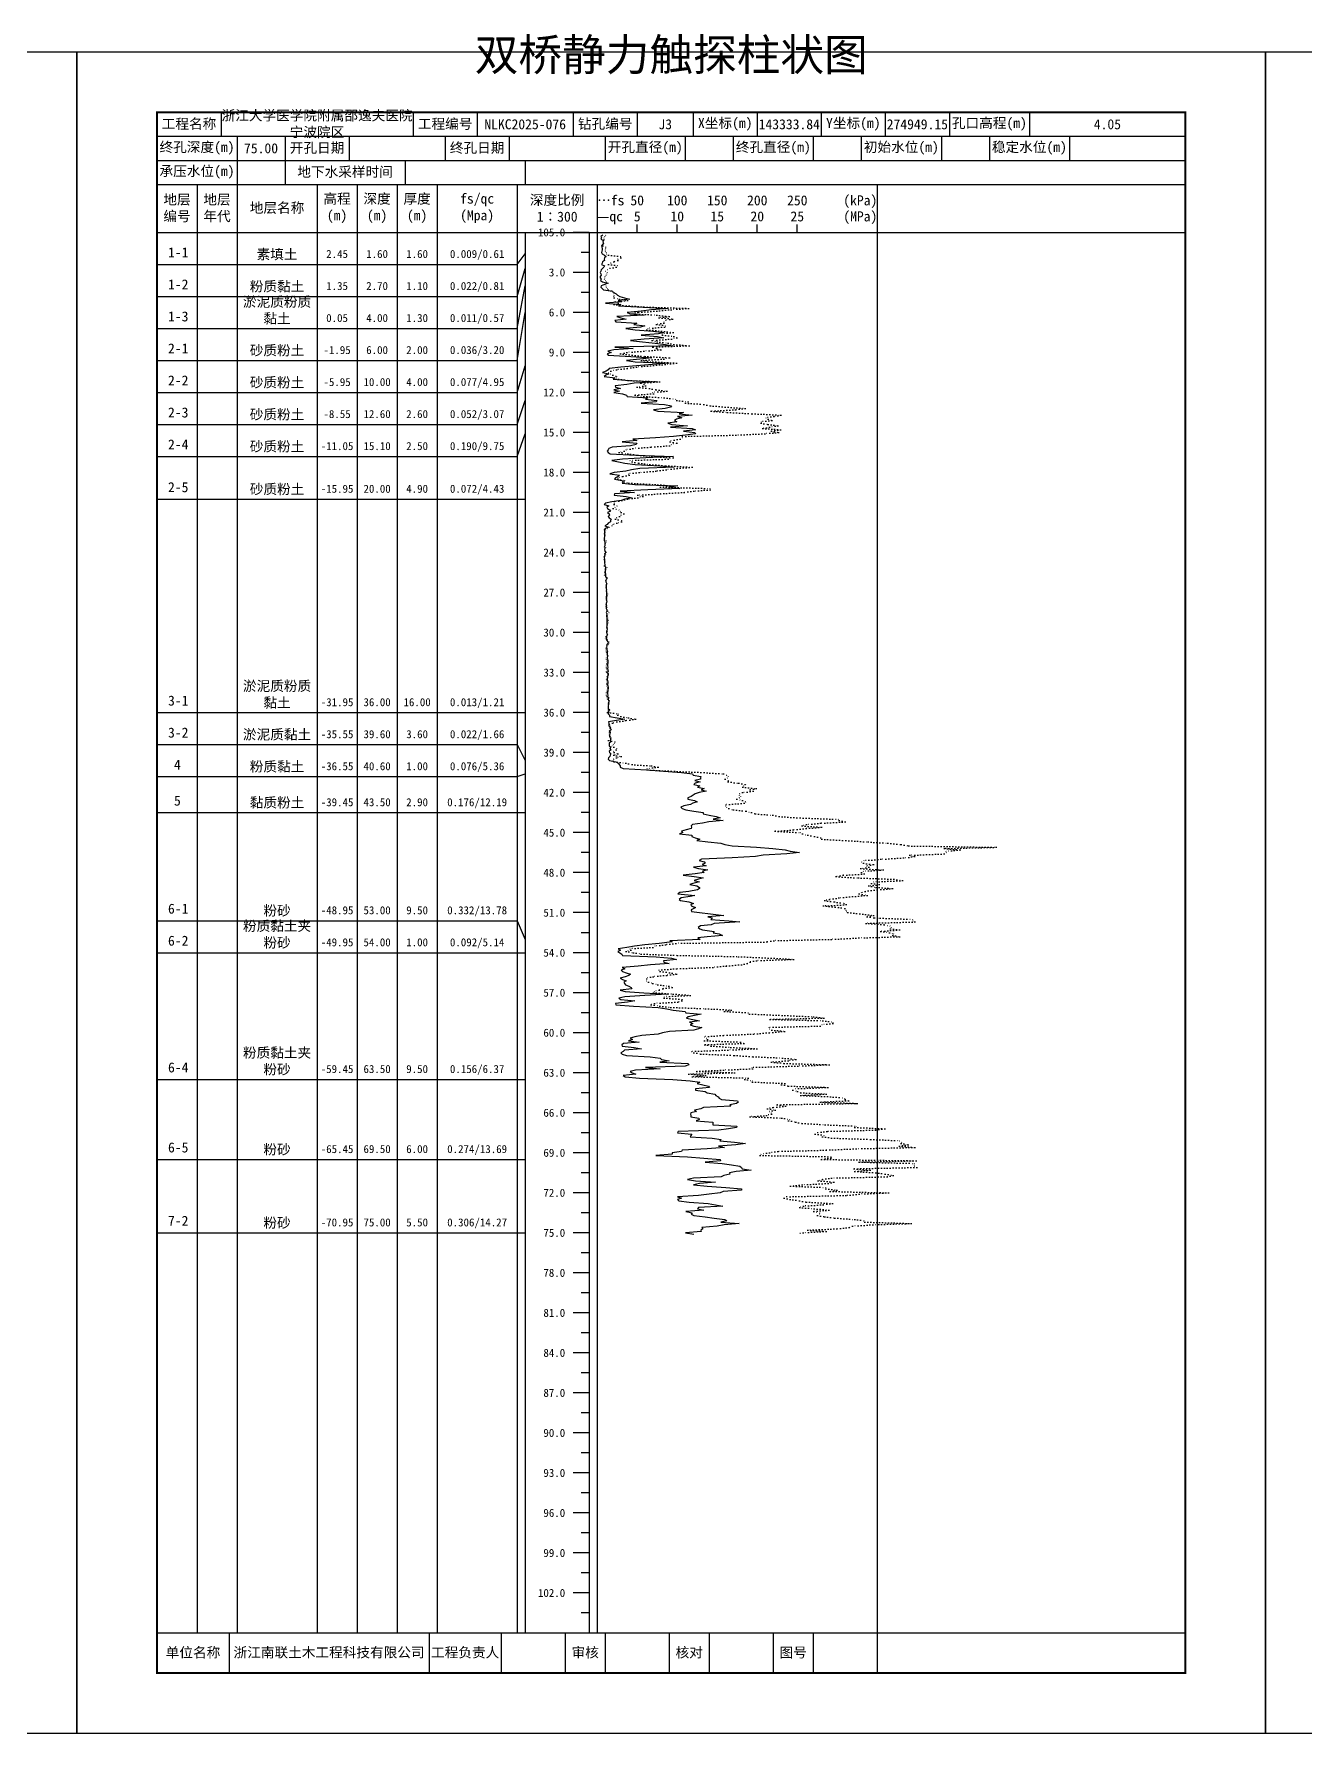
# Model space of a CAD drawing. Extents: x 297 to 65340, y 0 to 425.
# Drawn here: x 880.3 to 1197.9, y 0 to 424.6 of the extents above; entities that cross this region are included whole.
import ezdxf
from ezdxf.enums import TextEntityAlignment as Align

# ---------------------------------------------------------------- set-up
doc = ezdxf.new("R2010")
doc.units = 0
doc.linetypes.add('DOT', pattern=[6.35, 0, -6.35])
doc.layers.add('FRAME', color=7, linetype='CONTINUOUS')
doc.layers.add('STRATUM', color=7, linetype='CONTINUOUS')
doc.styles.add('ST', font='')
doc.styles.get('ST').set_extended_font_data('SimSun')

msp = doc.modelspace()

# ---------------------------------------------------------------- linework, layer by layer
at = {"layer": 'FRAME', "color": 245, "linetype": 'Continuous'}
for points in [[(594, 0), (891, 0), (891, 420), (594, 420)], [(891, 0), (1188, 0), (1188, 420), (891, 420)], [(1188, 0), (1485, 0), (1485, 420), (1188, 420)]]:
    msp.add_lwpolyline(points, close=True, dxfattribs=at)
at = {"layer": 'FRAME', "linetype": 'Continuous', "const_width": 0.5}
msp.add_lwpolyline([(911, 15), (1168, 15), (1168, 405), (911, 405)], close=True, dxfattribs=at)
at = {"layer": 'FRAME', "color": 0, "linetype": 'Continuous'}
for points in [[(927, 405), (927, 399)], [(975, 405), (975, 399)], [(991, 405), (991, 399)], [(1015, 405), (1015, 399)], [(1031, 405), (1031, 399)], [(1045, 405), (1045, 399)], [(1061, 405), (1061, 399)], [(1077, 405), (1077, 399)], [(1093, 405), (1093, 399)], [(1109, 405), (1109, 399)], [(1129, 405), (1129, 399)], [(1168, 405), (1168, 399)], [(911, 399), (1168, 399)], [(931, 399), (931, 393)], [(943, 399), (943, 393)], [(959, 399), (959, 393)], [(983, 399), (983, 393)], [(999, 399), (999, 393)], [(1023, 399), (1023, 393)], [(1043, 399), (1043, 393)], [(1055, 399), (1055, 393)], [(1075, 399), (1075, 393)], [(1087, 399), (1087, 393)], [(1107, 399), (1107, 393)], [(1119, 399), (1119, 393)], [(1139, 399), (1139, 393)], [(1168, 399), (1168, 393)], [(911, 393), (1168, 393)], [(931, 393), (931, 387)], [(943, 393), (943, 387)], [(973, 393), (973, 387)], [(1003, 393), (1003, 387)], [(911, 387), (1168, 387)], [(921, 387), (921, 25)], [(931, 387), (931, 25)], [(951, 387), (951, 25)], [(961, 387), (961, 25)], [(971, 387), (971, 25)], [(981, 387), (981, 25)], [(1001, 387), (1001, 25)], [(1021, 387), (1021, 25)], [(1091, 387), (1091, 25)], [(911, 375), (1168, 375)], [(1003, 375), (1003, 25)], [(1019, 375), (1019, 25)], [(1031, 375), (1031, 377)], [(1041, 375), (1041, 377)], [(1051, 375), (1051, 377)], [(1061, 375), (1061, 377)], [(1071, 375), (1071, 377)], [(911, 25), (1168, 25)], [(929, 25), (929, 15)], [(979, 25), (979, 15)], [(997, 25), (997, 15)], [(1013, 25), (1013, 15)], [(1023, 25), (1023, 15)], [(1039, 25), (1039, 15)], [(1049, 25), (1049, 15)], [(1065, 25), (1065, 15)], [(1075, 25), (1075, 15)], [(1091, 25), (1091, 15)]]:
    msp.add_lwpolyline(points, dxfattribs=at)
at = {"layer": 'STRATUM', "linetype": 'Continuous'}
for points in [[(1019, 375), (1015, 375)], [(1022.42, 374.33), (1021.9, 374), (1022.1, 373.67), (1021.94, 373.33), (1022.56, 373), (1022.44, 372.67), (1022.58, 372.33), (1022.32, 372), (1022.08, 371.67), (1022.12, 371.33), (1022.22, 371), (1022.2, 370.67), (1022.12, 370.33), (1022.1, 370), (1022.2, 369.67), (1022.82, 369.33), (1023.22, 369), (1022.8, 368.67), (1022.74, 368.33), (1022.84, 368), (1022.32, 367.67), (1022.26, 367.33), (1022.04, 367), (1022.8, 366.67), (1022.66, 366.33), (1022.3, 366), (1021.98, 365.67), (1021.88, 365.33), (1021.76, 365), (1021.92, 364.67), (1021.98, 364.33), (1021.78, 364), (1021.78, 363.67), (1022.02, 363.33), (1021.86, 363), (1022.36, 362.67), (1023.74, 362.33), (1022.8, 362), (1021.96, 361.67), (1021.88, 361.33), (1022.28, 361), (1022.56, 360.67), (1024.84, 360.33), (1025.02, 360), (1025.72, 359.67), (1026.1, 359.33), (1026.64, 359), (1027.86, 358.67), (1029.18, 358.33), (1026.28, 358), (1027.04, 357.67), (1023.08, 357.33), (1026.94, 357), (1026.32, 356.67), (1032.5, 356.33), (1038.78, 356), (1034.6, 355.67), (1032, 355.33), (1028.52, 355), (1029.2, 354.67), (1032.76, 354.33), (1025.88, 354), (1026.88, 353.67), (1028.26, 353.33), (1025.42, 353), (1025.66, 352.67), (1030.9, 352.33), (1030.16, 352), (1032.9, 351.67), (1031.86, 351.33), (1028.14, 351), (1030.46, 350.67), (1034.9, 350.33), (1037.64, 350), (1036.32, 349.67), (1032, 349.33), (1036.04, 349), (1037.68, 348.67), (1032.7, 348.33), (1029.3, 348), (1032.36, 347.67), (1035.5, 347.33), (1038.1, 347), (1039.88, 346.67), (1025.38, 346.33), (1030.02, 346), (1025.14, 345.67), (1023.68, 345.33), (1024.52, 345), (1023.48, 344.67), (1023.72, 344.33), (1029.38, 344), (1034.64, 343.67), (1031.64, 343.33), (1028.36, 343), (1030.5, 342.67), (1038.9, 342.33), (1034.78, 342), (1030.82, 341.67), (1026.9, 341.33), (1023.98, 341), (1023.76, 340.67), (1023.22, 340.33), (1022.36, 340), (1023.94, 339.67), (1023.18, 339.33), (1022.74, 339), (1025.48, 338.67), (1025, 338.33), (1029.1, 338), (1035.8, 337.67), (1030.22, 337.33), (1028.4, 337), (1025.46, 336.67), (1025.54, 336.33), (1026.86, 336), (1025.16, 335.67), (1026.58, 335.33), (1025.16, 335), (1027.36, 334.67), (1028.32, 334.33), (1028.5, 334), (1033.66, 333.67), (1033.04, 333.33), (1035.92, 333), (1035.7, 332.67), (1032, 332.33), (1037.8, 332), (1039.58, 331.67), (1039.32, 331.33), (1037.98, 331), (1035.06, 330.67), (1036.12, 330.33), (1042.58, 330), (1041.46, 329.67), (1044.74, 329.33), (1041.1, 329), (1042.18, 328.67), (1040.8, 328.33), (1040.28, 328), (1040.92, 327.67), (1038.64, 327.33), (1039.62, 327), (1043.54, 326.67), (1039.28, 326.33), (1044.76, 326), (1045.58, 325.67), (1042.6, 325.33), (1045.36, 325), (1045.6, 324.67), (1043.1, 324.33), (1040.1, 324), (1035.56, 323.67), (1029.88, 323.33), (1030.92, 323), (1027.2, 322.67), (1030.94, 322.33), (1030.76, 322), (1029.36, 321.67), (1024.76, 321.33), (1023.88, 321), (1023.72, 320.67), (1023.5, 320.33), (1023.76, 320), (1024.28, 319.67), (1030.64, 319.33), (1040.06, 319), (1033.14, 318.67), (1027.36, 318.33), (1024.66, 318), (1026.36, 317.67), (1027.94, 317.33), (1030.46, 317), (1036.66, 316.67), (1040.2, 316.33), (1031.64, 316), (1029.6, 315.67), (1028.12, 315.33), (1025.28, 315), (1024.16, 314.67), (1026.56, 314.33), (1026.2, 314), (1025.56, 313.67), (1025.34, 313.33), (1027.14, 313), (1027.52, 312.67), (1027.24, 312.33), (1030.44, 312), (1041.12, 311.67), (1039.28, 311.33), (1041.68, 311), (1033.64, 310.67), (1026.78, 310.33), (1030.32, 310), (1025.3, 309.67), (1025.26, 309.33), (1028.28, 309), (1029.7, 308.67), (1027.88, 308.33), (1026.98, 308), (1024.64, 307.67), (1023.04, 307.33), (1022.76, 307), (1023.9, 306.67), (1023.44, 306.33), (1023.58, 306), (1024.1, 305.67), (1024.36, 305.33), (1023.56, 305), (1024.02, 304.67), (1024.08, 304.33), (1023.72, 304), (1024.02, 303.67), (1024.46, 303.33), (1024.36, 303), (1024.34, 302.67), (1023.76, 302.33), (1023.48, 302), (1022.9, 301.67), (1023.84, 301.33), (1022.96, 301), (1022.74, 300.67), (1022.8, 300.33), (1022.84, 300), (1022.76, 299.67), (1022.8, 299.33), (1022.82, 299), (1022.7, 298.67), (1022.72, 298.33), (1022.76, 298), (1022.9, 297.67), (1022.92, 297.33), (1022.9, 297), (1022.88, 296.67), (1022.78, 296.33), (1022.88, 296), (1022.82, 295.67), (1022.92, 295.33), (1023.18, 295), (1022.86, 294.67), (1022.9, 294.33), (1022.84, 294), (1022.78, 293.67), (1022.86, 293.33), (1022.86, 293), (1022.82, 292.67), (1022.86, 292.33), (1022.94, 292), (1022.94, 291.67), (1023.1, 291.33), (1023.08, 291), (1023.06, 290.67), (1023.02, 290.33), (1023, 290), (1023.04, 289.67), (1023.04, 289.33), (1023.04, 289), (1023.52, 288.67), (1023.24, 288.33), (1023.16, 288), (1023.18, 287.67), (1023.36, 287.33), (1023.24, 287), (1023.22, 286.67), (1023.26, 286.33), (1023.28, 286), (1023.3, 285.67), (1023.28, 285.33), (1023.34, 285), (1023.3, 284.67), (1023.3, 284.33), (1023.24, 284), (1023.22, 283.67), (1023.26, 283.33), (1023.32, 283), (1023.4, 282.67), (1023.28, 282.33), (1023.22, 282), (1023.34, 281.67), (1023.24, 281.33), (1023.26, 281), (1023.38, 280.67), (1023.42, 280.33), (1023.28, 280), (1023.4, 279.67), (1023.34, 279.33), (1023.36, 279), (1023.4, 278.67), (1023.44, 278.33), (1023.42, 278), (1023.42, 277.67), (1023.38, 277.33), (1023.38, 277), (1023.42, 276.67), (1023.34, 276.33), (1023.4, 276), (1023.48, 275.67), (1023.34, 275.33), (1023.36, 275), (1023.44, 274.67), (1023.5, 274.33), (1023.36, 274), (1023.32, 273.67), (1023.26, 273.33), (1023.44, 273), (1023.66, 272.67), (1023.76, 272.33), (1023.4, 272), (1023.38, 271.67), (1023.3, 271.33), (1023.38, 271), (1023.44, 270.67), (1023.54, 270.33), (1023.48, 270), (1023.52, 269.67), (1023.48, 269.33), (1023.54, 269), (1023.52, 268.67), (1023.58, 268.33), (1023.62, 268), (1023.64, 267.67), (1023.62, 267.33), (1023.58, 267), (1023.58, 266.67), (1023.66, 266.33), (1023.6, 266), (1023.64, 265.67), (1023.7, 265.33), (1023.52, 265), (1023.74, 264.67), (1023.72, 264.33), (1023.58, 264), (1023.56, 263.67), (1023.48, 263.33), (1023.58, 263), (1023.66, 262.67), (1023.66, 262.33), (1023.6, 262), (1023.64, 261.67), (1023.7, 261.33), (1023.72, 261), (1023.68, 260.67), (1023.62, 260.33), (1023.58, 260), (1023.58, 259.67), (1023.64, 259.33), (1023.58, 259), (1023.92, 258.67), (1023.72, 258.33), (1023.84, 258), (1023.88, 257.67), (1023.76, 257.33), (1023.84, 257), (1023.78, 256.67), (1023.76, 256.33), (1023.76, 256), (1024.12, 255.67), (1023.84, 255.33), (1023.8, 255), (1023.76, 254.67), (1024.1, 254.33), (1024.04, 254), (1025.96, 253.67), (1027.92, 253.33), (1025.86, 253), (1023.8, 252.67), (1023.88, 252.33), (1023.88, 252), (1023.88, 251.67), (1024.14, 251.33), (1024.32, 251), (1024.5, 250.67), (1024, 250.33), (1024.26, 250), (1024.18, 249.67), (1024.1, 249.33), (1024.1, 249), (1024.28, 248.67), (1024.36, 248.33), (1024.28, 248), (1024.42, 247.67), (1023.98, 247.33), (1023.96, 247), (1023.96, 246.67), (1024.42, 246.33), (1024.18, 246), (1024.48, 245.67), (1023.98, 245.33), (1024.06, 245), (1024.4, 244.67), (1024.22, 244.33), (1024.18, 244), (1023.82, 243.67), (1023.7, 243.33), (1024.08, 243), (1025.66, 242.67), (1026.26, 242.33), (1026.46, 242), (1026.7, 241.67), (1026.78, 241.33), (1027.48, 241), (1033.32, 240.67), (1037.6, 240.33), (1042.04, 240), (1044.82, 239.67), (1044.96, 239.33), (1046.92, 239), (1046.82, 238.67), (1046.78, 238.33), (1045.36, 238), (1046.72, 237.67), (1045.52, 237.33), (1045.16, 237), (1046.64, 236.67), (1046.06, 236.33), (1047.72, 236), (1047.02, 235.67), (1048.26, 235.33), (1046.5, 235), (1045.48, 234.67), (1044.98, 234.33), (1044.52, 234), (1043.62, 233.67), (1043.66, 233.33), (1045.3, 233), (1046.02, 232.67), (1044.9, 232.33), (1044.3, 232), (1042.68, 231.67), (1041.88, 231.33), (1042.26, 231), (1043.16, 230.67), (1045.14, 230.33), (1047.52, 230), (1047.44, 229.67), (1049, 229.33), (1050.76, 229), (1051.7, 228.67), (1050, 228.33), (1052.5, 228), (1048.88, 227.67), (1047.3, 227.33), (1044.82, 227), (1044.52, 226.67), (1044.56, 226.33), (1044.48, 226), (1043.26, 225.67), (1042.1, 225.33), (1042.44, 225), (1041.6, 224.67), (1044.62, 224.33), (1044.68, 224), (1045.44, 223.67), (1046.62, 223.33), (1045.86, 223), (1048.62, 222.67), (1051.9, 222.33), (1052.9, 222), (1054.74, 221.67), (1060.78, 221.33), (1064.9, 221), (1067.98, 220.67), (1069.24, 220.33), (1071.54, 220), (1068.38, 219.67), (1062.5, 219.33), (1060.54, 219), (1054.72, 218.67), (1047.1, 218.33), (1046.44, 218), (1047.74, 217.67), (1047.96, 217.33), (1047.22, 217), (1048.22, 216.67), (1045.1, 216.33), (1046.34, 216), (1048.68, 215.67), (1047.34, 215.33), (1047.7, 215), (1045.5, 214.67), (1042.5, 214.33), (1045.2, 214), (1047.52, 213.67), (1046.3, 213.33), (1045.26, 213), (1046.56, 212.67), (1044.92, 212.33), (1044.18, 212), (1045.88, 211.67), (1046.56, 211.33), (1046.58, 211), (1046.1, 210.67), (1043.86, 210.33), (1041.68, 210), (1041.18, 209.67), (1045.42, 209.33), (1044.22, 209), (1042.02, 208.67), (1041.52, 208.33), (1041.82, 208), (1043.9, 207.67), (1045.06, 207.33), (1044.38, 207), (1044.48, 206.67), (1045.56, 206.33), (1045.14, 206), (1044.48, 205.67), (1044.54, 205.33), (1046.58, 205), (1049.32, 204.67), (1052.62, 204.33), (1048.66, 204), (1049.84, 203.67), (1049.4, 203.33), (1053.88, 203), (1056.68, 202.67), (1050.22, 202.33), (1049.52, 202), (1046.78, 201.67), (1046.24, 201.33), (1046.64, 201), (1047.34, 200.67), (1050.2, 200.33), (1049.98, 200), (1051.46, 199.67), (1052.3, 199.33), (1048.44, 199), (1046.18, 198.67), (1046.74, 198.33), (1039.16, 198), (1039.76, 197.67), (1036.48, 197.33), (1032.9, 197), (1030.3, 196.67), (1028.4, 196.33), (1026.26, 196), (1026.8, 195.67), (1026.18, 195.33), (1026.62, 195), (1027.12, 194.67), (1027.36, 194.33), (1035.74, 194), (1039.58, 193.67), (1040.8, 193.33), (1037.54, 193), (1037.66, 192.67), (1039, 192.33), (1034.3, 192), (1031.22, 191.67), (1027.28, 191.33), (1027.88, 191), (1026.96, 190.67), (1027.36, 190.33), (1028.22, 190), (1029.32, 189.67), (1028.88, 189.33), (1027.96, 189), (1026.7, 188.67), (1027.34, 188.33), (1028.26, 188), (1027.68, 187.67), (1027.86, 187.33), (1028.06, 187), (1028.9, 186.67), (1029.52, 186.33), (1029.68, 186), (1026.7, 185.67), (1028.02, 185.33), (1032.68, 185), (1038.52, 184.67), (1032.9, 184.33), (1027.92, 184), (1026.4, 183.67), (1026.88, 183.33), (1030.4, 183), (1028.6, 182.67), (1025.56, 182.33), (1025.62, 182), (1030.1, 181.67), (1036.26, 181.33), (1038.36, 181), (1039.98, 180.67), (1043, 180.33), (1043.16, 180), (1046.96, 179.67), (1045.32, 179.33), (1043.74, 179), (1043.32, 178.67), (1044.9, 178.33), (1046.56, 178), (1044.1, 177.67), (1044.92, 177.33), (1044.26, 177), (1045.16, 176.67), (1047.16, 176.33), (1046.32, 176), (1045.16, 175.67), (1039.1, 175.33), (1037.28, 175), (1036.22, 174.67), (1032.14, 174.33), (1030.38, 174), (1029.24, 173.67), (1029.84, 173.33), (1028.82, 173), (1031.46, 172.67), (1027.6, 172.33), (1027.12, 172), (1027.24, 171.67), (1030.26, 171.33), (1032.08, 171), (1027.8, 170.67), (1027.52, 170.33), (1026.9, 170), (1027.24, 169.67), (1028.32, 169.33), (1034.22, 169), (1036.72, 168.67), (1037.08, 168.33), (1039.02, 168), (1036.68, 167.67), (1043.7, 167.33), (1043.88, 167), (1042.96, 166.67), (1033.08, 166.33), (1036.76, 166), (1030.54, 165.67), (1029.24, 165.33), (1029.72, 165), (1030.66, 164.67), (1027.46, 164.33), (1027.96, 164), (1031.56, 163.67), (1039.92, 163.33), (1044.26, 163), (1046.68, 162.67), (1045.94, 162.33), (1047.42, 162), (1048.8, 161.67), (1049.1, 161.33), (1045.58, 161), (1045.6, 160.67), (1047.96, 160.33), (1048.48, 160), (1050.36, 159.67), (1050.66, 159.33), (1051.2, 159), (1051.44, 158.67), (1052.08, 158.33), (1056.06, 158), (1056.24, 157.67), (1055.8, 157.33), (1054.16, 157), (1054.38, 156.67), (1047.56, 156.33), (1046.9, 156), (1045.34, 155.67), (1045.8, 155.33), (1044.4, 155), (1044.32, 154.67), (1044.42, 154.33), (1044.38, 154), (1046.38, 153.67), (1046.46, 153.33), (1045.76, 153), (1049.88, 152.67), (1049.88, 152.33), (1049.92, 152), (1055.88, 151.67), (1055.84, 151.33), (1053.82, 151), (1051.42, 150.67), (1041.2, 150.33), (1041.06, 150), (1044.66, 149.67), (1044.36, 149.33), (1044.2, 149), (1049.7, 148.67), (1051.98, 148.33), (1051.62, 148), (1055.32, 147.67), (1058.08, 147.33), (1055.68, 147), (1051.28, 146.67), (1052.82, 146.33), (1048.46, 146), (1042.26, 145.67), (1042.06, 145.33), (1039.74, 145), (1039.7, 144.67), (1035.62, 144.33), (1043.6, 144), (1047.62, 143.67), (1051.7, 143.33), (1051.84, 143), (1048.02, 142.67), (1052.22, 142.33), (1054.52, 142), (1056.66, 141.67), (1057.1, 141.33), (1057.26, 141), (1059.48, 140.67), (1055.7, 140.33), (1054.02, 140), (1054.18, 139.67), (1052.64, 139.33), (1052, 139), (1045.06, 138.67), (1043.56, 138.33), (1045.6, 138), (1050.6, 137.67), (1046.6, 137.33), (1045.1, 137), (1048.46, 136.67), (1053.12, 136.33), (1057.06, 136), (1057.08, 135.67), (1052.5, 135.33), (1051.72, 135), (1049.02, 134.67), (1046.34, 134.33), (1041.08, 134), (1042.1, 133.67), (1041.04, 133.33), (1041.42, 133), (1044.02, 132.67), (1048.7, 132.33), (1050.6, 132), (1052.36, 131.67), (1046.28, 131.33), (1046.04, 131), (1047.68, 130.67), (1043.16, 130.33), (1044.76, 130), (1044.52, 129.67), (1045.18, 129.33), (1048.02, 129), (1050.2, 128.67), (1052.86, 128.33), (1053.42, 128), (1051.88, 127.67), (1056.46, 127.33), (1052.7, 127), (1050.96, 126.67), (1047.16, 126.33), (1047.4, 126), (1046.9, 125.67), (1046.96, 125.33), (1043.08, 125), (1045.16, 124.67)], [(1001, 367), (1003, 369.67)], [(1019, 370), (1017, 370)], [(911, 367), (921, 367)], [(921, 367), (931, 367)], [(931, 367), (951, 367)], [(951, 367), (961, 367)], [(961, 367), (971, 367)], [(971, 367), (981, 367)], [(981, 367), (1001, 367)], [(1001, 359), (1003, 366)], [(1001, 351), (1003, 361.67)], [(1019, 365), (1015, 365)], [(911, 359), (921, 359)], [(921, 359), (931, 359)], [(931, 359), (951, 359)], [(951, 359), (961, 359)], [(961, 359), (971, 359)], [(971, 359), (981, 359)], [(981, 359), (1001, 359)], [(1019, 360), (1017, 360)], [(1001, 343), (1003, 355)], [(1019, 355), (1015, 355)], [(911, 351), (921, 351)], [(921, 351), (931, 351)], [(931, 351), (951, 351)], [(951, 351), (961, 351)], [(961, 351), (971, 351)], [(971, 351), (981, 351)], [(981, 351), (1001, 351)], [(1019, 350), (1017, 350)], [(1019, 345), (1015, 345)], [(911, 343), (921, 343)], [(921, 343), (931, 343)], [(931, 343), (951, 343)], [(951, 343), (961, 343)], [(961, 343), (971, 343)], [(971, 343), (981, 343)], [(981, 343), (1001, 343)], [(1001, 335), (1003, 341.67)], [(1019, 340), (1017, 340)], [(911, 335), (921, 335)], [(921, 335), (931, 335)], [(931, 335), (951, 335)], [(951, 335), (961, 335)], [(961, 335), (971, 335)], [(971, 335), (981, 335)], [(981, 335), (1001, 335)], [(1001, 327), (1003, 333)], [(1019, 335), (1015, 335)], [(911, 327), (921, 327)], [(921, 327), (931, 327)], [(931, 327), (951, 327)], [(951, 327), (961, 327)], [(961, 327), (971, 327)], [(971, 327), (981, 327)], [(981, 327), (1001, 327)], [(1019, 330), (1017, 330)], [(1001, 319), (1003, 324.67)], [(1019, 325), (1015, 325)], [(911, 319), (921, 319)], [(921, 319), (931, 319)], [(931, 319), (951, 319)], [(951, 319), (961, 319)], [(961, 319), (971, 319)], [(971, 319), (981, 319)], [(981, 319), (1001, 319)], [(1019, 320), (1017, 320)], [(1019, 315), (1015, 315)], [(1019, 310), (1017, 310)], [(911, 308.33), (921, 308.33)], [(921, 308.33), (931, 308.33)], [(931, 308.33), (951, 308.33)], [(951, 308.33), (961, 308.33)], [(961, 308.33), (971, 308.33)], [(971, 308.33), (981, 308.33)], [(981, 308.33), (1001, 308.33)], [(1001, 308.33), (1003, 308.33)], [(1019, 305), (1015, 305)], [(1019, 300), (1017, 300)], [(1019, 295), (1015, 295)], [(1019, 290), (1017, 290)], [(1019, 285), (1015, 285)], [(1019, 280), (1017, 280)], [(1019, 275), (1015, 275)], [(1019, 270), (1017, 270)], [(1019, 265), (1015, 265)], [(1019, 260), (1017, 260)], [(911, 255), (921, 255)], [(921, 255), (931, 255)], [(931, 255), (951, 255)], [(951, 255), (961, 255)], [(961, 255), (971, 255)], [(971, 255), (981, 255)], [(981, 255), (1001, 255)], [(1001, 255), (1003, 255)], [(1019, 255), (1015, 255)], [(911, 247), (921, 247)], [(921, 247), (931, 247)], [(931, 247), (951, 247)], [(951, 247), (961, 247)], [(961, 247), (971, 247)], [(971, 247), (981, 247)], [(981, 247), (1001, 247)], [(1001, 247), (1003, 243)], [(1019, 250), (1017, 250)], [(1019, 245), (1015, 245)], [(911, 239), (921, 239)], [(921, 239), (931, 239)], [(931, 239), (951, 239)], [(951, 239), (961, 239)], [(961, 239), (971, 239)], [(971, 239), (981, 239)], [(981, 239), (1001, 239)], [(1001, 239), (1003, 239.67)], [(1019, 240), (1017, 240)], [(1019, 235), (1015, 235)], [(911, 230), (921, 230)], [(921, 230), (931, 230)], [(931, 230), (951, 230)], [(951, 230), (961, 230)], [(961, 230), (971, 230)], [(971, 230), (981, 230)], [(981, 230), (1001, 230)], [(1001, 230), (1003, 230)], [(1019, 230), (1017, 230)], [(1019, 225), (1015, 225)], [(1019, 220), (1017, 220)], [(1019, 215), (1015, 215)], [(1019, 210), (1017, 210)], [(1019, 205), (1015, 205)], [(911, 203), (921, 203)], [(921, 203), (931, 203)], [(931, 203), (951, 203)], [(951, 203), (961, 203)], [(961, 203), (971, 203)], [(971, 203), (981, 203)], [(981, 203), (1001, 203)], [(1001, 203), (1003, 198.33)], [(1019, 200), (1017, 200)], [(911, 195), (921, 195)], [(921, 195), (931, 195)], [(931, 195), (951, 195)], [(951, 195), (961, 195)], [(961, 195), (971, 195)], [(971, 195), (981, 195)], [(981, 195), (1001, 195)], [(1001, 195), (1003, 195)], [(1019, 195), (1015, 195)], [(1019, 190), (1017, 190)], [(1019, 185), (1015, 185)], [(1019, 180), (1017, 180)], [(1019, 175), (1015, 175)], [(1019, 170), (1017, 170)], [(911, 163.33), (921, 163.33)], [(921, 163.33), (931, 163.33)], [(931, 163.33), (951, 163.33)], [(951, 163.33), (961, 163.33)], [(961, 163.33), (971, 163.33)], [(971, 163.33), (981, 163.33)], [(981, 163.33), (1001, 163.33)], [(1001, 163.33), (1003, 163.33)], [(1019, 165), (1015, 165)], [(1019, 160), (1017, 160)], [(1019, 155), (1015, 155)], [(1019, 150), (1017, 150)], [(1019, 145), (1015, 145)], [(911, 143.33), (921, 143.33)], [(921, 143.33), (931, 143.33)], [(931, 143.33), (951, 143.33)], [(951, 143.33), (961, 143.33)], [(961, 143.33), (971, 143.33)], [(971, 143.33), (981, 143.33)], [(981, 143.33), (1001, 143.33)], [(1001, 143.33), (1003, 143.33)], [(1019, 140), (1017, 140)], [(1019, 135), (1015, 135)], [(1019, 130), (1017, 130)], [(911, 125), (921, 125)], [(921, 125), (931, 125)], [(931, 125), (951, 125)], [(951, 125), (961, 125)], [(961, 125), (971, 125)], [(971, 125), (981, 125)], [(981, 125), (1001, 125)], [(1001, 125), (1003, 125)], [(1019, 125), (1015, 125)], [(1019, 120), (1017, 120)], [(1019, 115), (1015, 115)], [(1019, 110), (1017, 110)], [(1019, 105), (1015, 105)], [(1019, 100), (1017, 100)], [(1019, 95), (1015, 95)], [(1019, 90), (1017, 90)], [(1019, 85), (1015, 85)], [(1019, 80), (1017, 80)], [(1019, 75), (1015, 75)], [(1019, 70), (1017, 70)], [(1019, 65), (1015, 65)], [(1019, 60), (1017, 60)], [(1019, 55), (1015, 55)], [(1019, 50), (1017, 50)], [(1019, 45), (1015, 45)], [(1019, 40), (1017, 40)], [(1019, 35), (1015, 35)], [(1019, 30), (1017, 30)]]:
    msp.add_lwpolyline(points, dxfattribs=at)
at = {"layer": 'STRATUM', "linetype": 'DOT', "ltscale": 0.1}
msp.add_lwpolyline([(1023.18, 374.33), (1022.84, 374), (1022.68, 373.67), (1022.64, 373.33), (1022.7, 373), (1022.38, 372.67), (1022.66, 372.33), (1022.42, 372), (1022.38, 371.67), (1023.08, 371.33), (1023.14, 371), (1023, 370.67), (1023.02, 370.33), (1023.28, 370), (1023.2, 369.67), (1023.84, 369.33), (1026.84, 369), (1026.94, 368.67), (1026.16, 368.33), (1026.14, 368), (1025.14, 367.67), (1024.38, 367.33), (1023.84, 367), (1026.1, 366.67), (1025.74, 366.33), (1024.18, 366), (1023.58, 365.67), (1023.1, 365.33), (1023.52, 365), (1023.32, 364.67), (1023.24, 364.33), (1022.9, 364), (1022.86, 363.67), (1022.74, 363.33), (1023.06, 363), (1023.42, 362.67), (1023.18, 362.33), (1022.94, 362), (1023.16, 361.67), (1023.24, 361.33), (1023.48, 361), (1023.72, 360.67), (1024.82, 360.33), (1025.36, 360), (1025.62, 359.67), (1025.2, 359.33), (1025.04, 359), (1025.26, 358.67), (1026.6, 358.33), (1028.56, 358), (1025.46, 357.67), (1026.22, 357.33), (1025.2, 357), (1028.28, 356.67), (1033.5, 356.33), (1043.84, 356), (1039.52, 355.67), (1035.86, 355.33), (1031.18, 355), (1029.36, 354.67), (1035.86, 354.33), (1039.02, 354), (1036.52, 353.67), (1039.84, 353.33), (1038.18, 353), (1037.68, 352.67), (1037.62, 352.33), (1035.84, 352), (1038.08, 351.67), (1037.8, 351.33), (1033.7, 351), (1033.42, 350.67), (1037.06, 350.33), (1039.98, 350), (1037.22, 349.67), (1037.32, 349.33), (1040.18, 349), (1040.92, 348.67), (1039.58, 348.33), (1034.72, 348), (1035.96, 347.67), (1038.72, 347.33), (1040.16, 347), (1043.94, 346.67), (1034.94, 346.33), (1035.92, 346), (1036.9, 345.67), (1032.64, 345.33), (1028.42, 345), (1026.8, 344.67), (1029.74, 344.33), (1032.96, 344), (1039.04, 343.67), (1037.68, 343.33), (1032.1, 343), (1034.92, 342.67), (1040.8, 342.33), (1038, 342), (1034.32, 341.67), (1030.84, 341.33), (1028.48, 341), (1025.82, 340.67), (1024.42, 340.33), (1023.76, 340), (1024.34, 339.67), (1024.92, 339.33), (1025.86, 339), (1025.8, 338.67), (1026.32, 338.33), (1028.72, 338), (1036.6, 337.67), (1031.88, 337.33), (1032.74, 337), (1033.1, 336.67), (1030.96, 336.33), (1034.04, 336), (1035.72, 335.67), (1038.36, 335.33), (1034.82, 335), (1035.06, 334.67), (1030.46, 334.33), (1032.64, 334), (1037.72, 333.67), (1040.56, 333.33), (1040.86, 333), (1043.72, 332.67), (1043.04, 332.33), (1047.66, 332), (1049.28, 331.67), (1053, 331.33), (1057.96, 331), (1055.6, 330.67), (1049.46, 330.33), (1053.6, 330), (1059.74, 329.67), (1066.9, 329.33), (1065.14, 329), (1063.12, 328.67), (1063.74, 328.33), (1064.62, 328), (1062.04, 327.67), (1061.94, 327.33), (1063.72, 327), (1066.16, 326.67), (1064.04, 326.33), (1062.4, 326), (1066.84, 325.67), (1064.54, 325.33), (1066.32, 325), (1062.88, 324.67), (1055.62, 324.33), (1042.16, 324), (1042.32, 323.67), (1041.7, 323.33), (1039.5, 323), (1039.24, 322.67), (1040.88, 322.33), (1039.54, 322), (1039.08, 321.67), (1034.32, 321.33), (1029.94, 321), (1028.22, 320.67), (1027.72, 320.33), (1026.52, 320), (1028.62, 319.67), (1031.16, 319.33), (1034.68, 319), (1039.96, 318.67), (1038.7, 318.33), (1029.16, 318), (1029.72, 317.67), (1031.4, 317.33), (1034.18, 317), (1038.16, 316.67), (1044.7, 316.33), (1040.96, 316), (1038.22, 315.67), (1035.68, 315.33), (1031.46, 315), (1028.82, 314.67), (1029, 314.33), (1027.32, 314), (1026.18, 313.67), (1026.12, 313.33), (1027.84, 313), (1027.7, 312.67), (1028.9, 312.33), (1035.46, 312), (1039.78, 311.67), (1036.8, 311.33), (1049.12, 311), (1049.22, 310.67), (1045.12, 310.33), (1042.76, 310), (1036.82, 309.67), (1031.16, 309.33), (1032.44, 309), (1031.16, 308.67), (1028.56, 308.33), (1027.12, 308), (1025.28, 307.67), (1025.26, 307.33), (1025.24, 307), (1025.98, 306.67), (1025.52, 306.33), (1024.98, 306), (1026.38, 305.67), (1026.78, 305.33), (1026.98, 305), (1027.68, 304.67), (1026.94, 304.33), (1026.56, 304), (1025.86, 303.67), (1025.54, 303.33), (1027.06, 303), (1027.06, 302.67), (1025.94, 302.33), (1024.94, 302), (1024.7, 301.67), (1024.1, 301.33), (1023.6, 301), (1023.14, 300.67), (1022.96, 300.33), (1022.9, 300), (1022.96, 299.67), (1022.94, 299.33), (1022.88, 299), (1022.82, 298.67), (1022.82, 298.33), (1023.14, 298), (1023.28, 297.67), (1023.02, 297.33), (1022.92, 297), (1022.92, 296.67), (1023.06, 296.33), (1023, 296), (1022.8, 295.67), (1023.1, 295.33), (1023.16, 295), (1023.16, 294.67), (1022.86, 294.33), (1022.68, 294), (1022.7, 293.67), (1022.68, 293.33), (1022.78, 293), (1022.92, 292.67), (1022.84, 292.33), (1022.98, 292), (1022.8, 291.67), (1023.48, 291.33), (1022.98, 291), (1022.96, 290.67), (1022.9, 290.33), (1022.82, 290), (1022.82, 289.67), (1022.78, 289.33), (1023.1, 289), (1023.42, 288.67), (1023.26, 288.33), (1023.08, 288), (1023.16, 287.67), (1023.44, 287.33), (1023.36, 287), (1023.18, 286.67), (1023.16, 286.33), (1023.2, 286), (1023.26, 285.67), (1023.32, 285.33), (1023.36, 285), (1023.58, 284.67), (1023.54, 284.33), (1023.44, 284), (1023.4, 283.67), (1023.32, 283.33), (1023.24, 283), (1023.42, 282.67), (1023.32, 282.33), (1023.16, 282), (1023.1, 281.67), (1023.42, 281.33), (1023.28, 281), (1023.46, 280.67), (1023.68, 280.33), (1023.96, 280), (1023.58, 279.67), (1023.48, 279.33), (1023.48, 279), (1023.56, 278.67), (1023.56, 278.33), (1023.7, 278), (1023.7, 277.67), (1023.58, 277.33), (1023.52, 277), (1023.46, 276.67), (1023.5, 276.33), (1023.5, 276), (1023.54, 275.67), (1023.5, 275.33), (1023.42, 275), (1023.62, 274.67), (1023.46, 274.33), (1023.1, 274), (1023.02, 273.67), (1023.56, 273.33), (1023.42, 273), (1023.94, 272.67), (1023.84, 272.33), (1023.84, 272), (1023.38, 271.67), (1023.26, 271.33), (1023.16, 271), (1023.18, 270.67), (1023.2, 270.33), (1023.26, 270), (1023.4, 269.67), (1023.72, 269.33), (1023.58, 269), (1023.26, 268.67), (1023.2, 268.33), (1023.52, 268), (1023.48, 267.67), (1023.36, 267.33), (1023.36, 267), (1023.28, 266.67), (1023.26, 266.33), (1023.28, 266), (1023.5, 265.67), (1023.2, 265.33), (1023.28, 265), (1023.6, 264.67), (1023.64, 264.33), (1023.42, 264), (1023.4, 263.67), (1023.28, 263.33), (1023.42, 263), (1023.4, 262.67), (1023.3, 262.33), (1023.36, 262), (1023.42, 261.67), (1023.54, 261.33), (1023.56, 261), (1023.5, 260.67), (1023.48, 260.33), (1023.28, 260), (1023.2, 259.67), (1023.24, 259.33), (1023.36, 259), (1023.48, 258.67), (1023.52, 258.33), (1023.96, 258), (1024.02, 257.67), (1023.96, 257.33), (1023.7, 257), (1023.74, 256.67), (1023.7, 256.33), (1023.76, 256), (1023.76, 255.67), (1023.72, 255.33), (1023.58, 255), (1026.26, 254.67), (1026.12, 254.33), (1026.9, 254), (1028.78, 253.67), (1030.6, 253.33), (1028.1, 253), (1025.88, 252.67), (1024.82, 252.33), (1023.94, 252), (1024.12, 251.67), (1024.42, 251.33), (1024.18, 251), (1024.24, 250.67), (1024.18, 250.33), (1023.96, 250), (1024.02, 249.67), (1024, 249.33), (1024.24, 249), (1024.52, 248.67), (1024.46, 248.33), (1023.84, 248), (1025.52, 247.67), (1025.32, 247.33), (1025.06, 247), (1024.64, 246.67), (1025.18, 246.33), (1025.84, 246), (1025.76, 245.67), (1025.1, 245.33), (1025.24, 245), (1026.18, 244.67), (1025.14, 244.33), (1026.96, 244), (1025.86, 243.67), (1025.1, 243.33), (1024.92, 243), (1025.24, 242.67), (1028.14, 242.33), (1029.7, 242), (1034.56, 241.67), (1036.24, 241.33), (1033.44, 241), (1033.62, 240.67), (1040.28, 240.33), (1047.72, 240), (1052.54, 239.67), (1053.3, 239.33), (1053.74, 239), (1053.56, 238.67), (1053, 238.33), (1053.76, 238), (1053.74, 237.67), (1056.4, 237.33), (1058.18, 237), (1057.62, 236.67), (1057.36, 236.33), (1060.76, 236), (1059.2, 235.67), (1059.94, 235.33), (1057.32, 235), (1056.58, 234.67), (1056.44, 234.33), (1056.84, 234), (1056.52, 233.67), (1055.9, 233.33), (1057.28, 233), (1058.18, 232.67), (1057.72, 232.33), (1053.12, 232), (1053.1, 231.67), (1053.3, 231.33), (1053.9, 231), (1055.06, 230.67), (1058.2, 230.33), (1059.52, 230), (1060.58, 229.67), (1064.9, 229.33), (1066.46, 229), (1071.76, 228.67), (1081.24, 228.33), (1081.46, 228), (1082.98, 227.67), (1076.84, 227.33), (1073.26, 227), (1072.24, 226.67), (1077.02, 226.33), (1073.18, 226), (1069.98, 225.67), (1065.5, 225.33), (1071.74, 225), (1072.32, 224.67), (1073.66, 224.33), (1075.32, 224), (1076.86, 223.67), (1077.12, 223.33), (1083.14, 223), (1088.7, 222.67), (1093.66, 222.33), (1096.96, 222), (1098.86, 221.67), (1120.66, 221.33), (1107.8, 221), (1111.7, 220.67), (1108.12, 220.33), (1108.32, 220), (1107.7, 219.67), (1099.14, 219.33), (1100.3, 219), (1097.54, 218.67), (1091.84, 218.33), (1087.68, 218), (1087.06, 217.67), (1087.58, 217.33), (1090.02, 217), (1088.26, 216.67), (1088.86, 216.33), (1086.92, 216), (1092.42, 215.67), (1087.52, 215.33), (1087.08, 215), (1087.74, 214.67), (1082.44, 214.33), (1080.74, 214), (1086.26, 213.67), (1095.16, 213.33), (1097.32, 213), (1090.12, 212.67), (1089.58, 212.33), (1091.46, 212), (1088.84, 211.67), (1090.72, 211.33), (1094.8, 211), (1090.94, 210.67), (1088, 210.33), (1087.06, 210), (1086.48, 209.67), (1088.48, 209.33), (1084.76, 209), (1081.42, 208.67), (1079.06, 208.33), (1077.86, 208), (1080.26, 207.67), (1082.72, 207.33), (1083.24, 207), (1077.54, 206.67), (1081.28, 206.33), (1082.94, 206), (1083.14, 205.67), (1083.32, 205.33), (1083.64, 205), (1086.62, 204.67), (1090.04, 204.33), (1088.48, 204), (1090.28, 203.67), (1099.82, 203.33), (1099.9, 203), (1100.4, 202.67), (1088.18, 202.33), (1092.74, 202), (1094.12, 201.67), (1094.5, 201.33), (1094.3, 201), (1096.52, 200.67), (1091.86, 200.33), (1094.04, 200), (1095.04, 199.67), (1094.84, 199.33), (1096.58, 199), (1086.4, 198.67), (1079.5, 198.33), (1065.12, 198), (1063.38, 197.67), (1040.64, 197.33), (1038.08, 197), (1035.52, 196.67), (1034.92, 196.33), (1029.16, 196), (1029.44, 195.67), (1028.22, 195.33), (1030.04, 195), (1032.02, 194.67), (1041.06, 194.33), (1056.34, 194), (1063.76, 193.67), (1070.06, 193.33), (1060.8, 193), (1059.2, 192.67), (1058.46, 192.33), (1057.02, 192), (1053.26, 191.67), (1049.9, 191.33), (1040.84, 191), (1036.4, 190.67), (1036.76, 190.33), (1039.04, 190), (1040.8, 189.67), (1038.32, 189.33), (1035.02, 189), (1033.3, 188.67), (1033.3, 188.33), (1033.28, 188), (1033.8, 187.67), (1034.94, 187.33), (1036.14, 187), (1038.88, 186.67), (1039.72, 186.33), (1037.38, 186), (1036.48, 185.67), (1035.34, 185.33), (1035.04, 185), (1040.02, 184.67), (1044.2, 184.33), (1037.72, 184), (1037.7, 183.67), (1042.26, 183.33), (1042.18, 183), (1041.14, 182.67), (1035.34, 182.33), (1034.5, 182), (1036.66, 181.67), (1039.4, 181.33), (1048.06, 181), (1054.5, 180.67), (1052.8, 180.33), (1058.7, 180), (1059.08, 179.67), (1067.18, 179.33), (1075.08, 179), (1077.66, 178.67), (1064.2, 178.33), (1077.38, 178), (1079.88, 177.67), (1079.88, 177.33), (1077.18, 177), (1076.74, 176.67), (1063.86, 176.33), (1063.98, 176), (1064.62, 175.67), (1067.82, 175.33), (1063.96, 175), (1060.08, 174.67), (1052.46, 174.33), (1047.72, 174), (1048.26, 173.67), (1048.6, 173.33), (1047.8, 173), (1056.78, 172.67), (1057.66, 172.33), (1047.86, 172), (1049.44, 171.67), (1054.4, 171.33), (1060.86, 171), (1053.66, 170.67), (1044.58, 170.33), (1045.18, 170), (1046.86, 169.67), (1055.28, 169.33), (1059.96, 169), (1067.28, 168.67), (1070.64, 168.33), (1068.68, 168), (1064.58, 167.67), (1067.76, 167.33), (1079, 167), (1071.12, 166.67), (1059.66, 166.33), (1059.78, 166), (1052.56, 165.67), (1045.9, 165.33), (1055.34, 165), (1043.92, 164.67), (1048.08, 164.33), (1044.82, 164), (1058.72, 163.67), (1057.86, 163.33), (1059.76, 163), (1059.82, 162.67), (1067.92, 162.33), (1067.04, 162), (1068.8, 161.67), (1078.66, 161.33), (1070.54, 161), (1069.9, 160.67), (1071.04, 160.33), (1071.86, 160), (1078.2, 159.67), (1071.9, 159.33), (1079.26, 159), (1082.76, 158.67), (1082.94, 158.33), (1083.76, 158), (1076.76, 157.67), (1086, 157.33), (1065.96, 157), (1068.08, 156.67), (1064.9, 156.33), (1063.54, 156), (1065.46, 155.67), (1063.94, 155.33), (1064.44, 155), (1064.56, 154.67), (1063.34, 154.33), (1059.24, 154), (1067.1, 153.67), (1069.14, 153.33), (1068.84, 153), (1070.6, 152.67), (1072.26, 152.33), (1077.94, 152), (1085.7, 151.67), (1085.42, 151.33), (1092.86, 151), (1090.52, 150.67), (1078.4, 150.33), (1076.04, 150), (1075.48, 149.67), (1077.7, 149.33), (1077.32, 149), (1079.54, 148.67), (1089.4, 148.33), (1096.54, 148), (1097.1, 147.67), (1096.94, 147.33), (1098.72, 147), (1096.5, 146.67), (1100.38, 146.33), (1085.7, 146), (1078.24, 145.67), (1066.14, 145.33), (1064.04, 145), (1061.94, 144.67), (1061.7, 144.33), (1079.52, 144), (1079.38, 143.67), (1077.08, 143.33), (1100.72, 143), (1086.44, 142.67), (1100.2, 142.33), (1100.22, 142), (1100.24, 141.67), (1100.84, 141.33), (1085.24, 141), (1089.2, 140.67), (1085.38, 140.33), (1090.62, 140), (1092.96, 139.67), (1094.96, 139.33), (1093.42, 139), (1079.58, 138.67), (1077.32, 138.33), (1076.24, 138), (1080.16, 137.67), (1078.68, 137.33), (1072.22, 137), (1069.32, 136.67), (1078.02, 136.33), (1078.14, 136), (1080.86, 135.67), (1079.24, 135.33), (1093.78, 135), (1086.44, 134.67), (1083.16, 134.33), (1068.3, 134), (1067.72, 133.67), (1069.2, 133.33), (1071.54, 133), (1073.28, 132.67), (1079.84, 132.33), (1077.5, 132), (1072.52, 131.67), (1071.6, 131.33), (1075.24, 131), (1078.9, 130.67), (1075.1, 130.33), (1076.52, 130), (1076.6, 129.67), (1076.06, 129.33), (1077.86, 129), (1080.42, 128.67), (1085.34, 128.33), (1087.66, 128), (1087.9, 127.67), (1099.42, 127.33), (1089.9, 127), (1084.8, 126.67), (1083.98, 126.33), (1080.88, 126), (1073.62, 125.67), (1078.22, 125.33), (1072.48, 125), (1071.24, 124.67)], dxfattribs=at)

# ---------------------------------------------------------------- texts
at = {"layer": 'FRAME', "style": 'ST'}
msp.add_text('双桥静力触探柱状图', height=8, dxfattribs=at).set_placement((1039.5, 413), align=Align.BOTTOM_CENTER)
for s, p in [('…fs', (1021, 383)), ('—qc', (1021, 379))]:
    msp.add_text(s, height=2.5, dxfattribs=at).set_placement(p, align=Align.MIDDLE_LEFT)
for s, p in [('50', (1031, 383)), ('100', (1041, 383)), ('150', (1051, 383)), ('200', (1061, 383)), ('250', (1071, 383)), ('5', (1031, 379)), ('10', (1041, 379)), ('15', (1051, 379)), ('20', (1061, 379)), ('25', (1071, 379))]:
    msp.add_text(s, height=2.5, dxfattribs=at).set_placement(p, align=Align.MIDDLE_CENTER)
for s, p in [('(kPa)', (1091, 383)), ('(MPa)', (1091, 379))]:
    msp.add_text(s, height=2.5, dxfattribs=at).set_placement(p, align=Align.MIDDLE_RIGHT)
at = {"layer": 'FRAME', "char_height": 2.5, "attachment_point": 5, "style": 'ST'}
for s, insert, width in [('工程名称', (919, 402), 16), ('浙江大学医学院附属邵逸夫医院宁波院区', (951, 402), 48), ('工程编号', (983, 402), 16), ('钻孔编号', (1023, 402), 16), ('X坐标(m)', (1053, 402), 16), ('Y坐标(m)', (1085, 402), 16), ('孔口高程(m)', (1119, 402), 20), ('NLKC2025-076', (1003, 402), 24), ('J3', (1038, 402), 14), ('143333.84', (1069, 402), 16), ('274949.15', (1101, 402), 16), ('4.05', (1148.5, 402), 39), ('终孔深度(m)', (921, 396), 20), ('75.00', (937, 396), 12), ('开孔日期', (951, 396), 16), ('终孔日期', (991, 396), 16), ('开孔直径(m)', (1033, 396), 20), ('终孔直径(m)', (1065, 396), 20), ('初始水位(m)', (1097, 396), 20), ('稳定水位(m)', (1129, 396), 20), ('承压水位(m)', (921, 390), 20), ('地下水采样时间', (958, 390), 30), ('地层编号', (916, 381), 10), ('地层年代', (926, 381), 10), ('地层名称', (941, 381), 20), ('高程\\P(m)', (956, 381), 10), ('深度\\P(m)', (966, 381), 10), ('厚度\\P(m)', (976, 381), 10), ('fs/qc\\P(Mpa)', (991, 381), 20), ('深度比例\\P1∶300', (1011, 381), 20), ('单位名称', (920, 20), 18), ('浙江南联土木工程科技有限公司', (954, 20), 50), ('工程负责人', (988, 20), 18), ('审核', (1018, 20), 10), ('核对', (1044, 20), 10), ('图号', (1070, 20), 10)]:
    msp.add_mtext(s, dxfattribs=dict(at, insert=insert, width=width))
at = {"layer": 'STRATUM', "style": 'ST'}
for s, p in [('105.0', (1013, 375)), ('3.0', (1013, 365)), ('6.0', (1013, 355)), ('9.0', (1013, 345)), ('12.0', (1013, 335)), ('15.0', (1013, 325)), ('18.0', (1013, 315)), ('21.0', (1013, 305)), ('24.0', (1013, 295)), ('27.0', (1013, 285)), ('30.0', (1013, 275)), ('33.0', (1013, 265)), ('36.0', (1013, 255)), ('39.0', (1013, 245)), ('42.0', (1013, 235)), ('45.0', (1013, 225)), ('48.0', (1013, 215)), ('51.0', (1013, 205)), ('54.0', (1013, 195)), ('57.0', (1013, 185)), ('60.0', (1013, 175)), ('63.0', (1013, 165)), ('66.0', (1013, 155)), ('69.0', (1013, 145)), ('72.0', (1013, 135)), ('75.0', (1013, 125)), ('78.0', (1013, 115)), ('81.0', (1013, 105)), ('84.0', (1013, 95)), ('87.0', (1013, 85)), ('90.0', (1013, 75)), ('93.0', (1013, 65)), ('96.0', (1013, 55)), ('99.0', (1013, 45)), ('102.0', (1013, 35))]:
    msp.add_text(s, height=2, dxfattribs=at).set_placement(p, align=Align.MIDDLE_RIGHT)
for s, p in [('1-1', (913.75, 370)), ('1-2', (913.75, 362)), ('1-3', (913.75, 354)), ('2-1', (913.75, 346)), ('2-2', (913.75, 338)), ('2-3', (913.75, 330)), ('2-4', (913.75, 322)), ('2-5', (913.75, 311.33)), ('3-1', (913.75, 258)), ('3-2', (913.75, 250)), ('4', (915.25, 242)), ('5', (915.25, 233)), ('6-1', (913.75, 206)), ('6-2', (913.75, 198)), ('6-4', (913.75, 166.33)), ('6-5', (913.75, 146.33)), ('7-2', (913.75, 128))]:
    msp.add_text(s, height=2.5, dxfattribs=at).set_placement(p, align=Align.MIDDLE_LEFT)
for s, p in [('2.45', (956, 368)), ('1.60', (966, 368)), ('1.60', (976, 368)), ('0.009/0.61', (991, 368)), ('1.35', (956, 360)), ('2.70', (966, 360)), ('1.10', (976, 360)), ('0.022/0.81', (991, 360)), ('0.05', (956, 352)), ('4.00', (966, 352)), ('1.30', (976, 352)), ('0.011/0.57', (991, 352)), ('-1.95', (956, 344)), ('6.00', (966, 344)), ('2.00', (976, 344)), ('0.036/3.20', (991, 344)), ('-5.95', (956, 336)), ('10.00', (966, 336)), ('4.00', (976, 336)), ('0.077/4.95', (991, 336)), ('-8.55', (956, 328)), ('12.60', (966, 328)), ('2.60', (976, 328)), ('0.052/3.07', (991, 328)), ('0.190/9.75', (991, 320)), ('-11.05', (956, 320)), ('15.10', (966, 320)), ('2.50', (976, 320)), ('-15.95', (956, 309.33)), ('20.00', (966, 309.33)), ('4.90', (976, 309.33)), ('0.072/4.43', (991, 309.33)), ('-31.95', (956, 256)), ('36.00', (966, 256)), ('16.00', (976, 256)), ('0.013/1.21', (991, 256)), ('-35.55', (956, 248)), ('39.60', (966, 248)), ('3.60', (976, 248)), ('0.022/1.66', (991, 248)), ('-36.55', (956, 240)), ('40.60', (966, 240)), ('1.00', (976, 240)), ('0.076/5.36', (991, 240)), ('-39.45', (956, 231)), ('43.50', (966, 231)), ('2.90', (976, 231)), ('0.176/12.19', (991, 231)), ('-48.95', (956, 204)), ('53.00', (966, 204)), ('9.50', (976, 204)), ('0.332/13.78', (991, 204)), ('-49.95', (956, 196)), ('54.00', (966, 196)), ('1.00', (976, 196)), ('0.092/5.14', (991, 196)), ('-59.45', (956, 164.33)), ('63.50', (966, 164.33)), ('9.50', (976, 164.33)), ('0.156/6.37', (991, 164.33)), ('-65.45', (956, 144.33)), ('69.50', (966, 144.33)), ('6.00', (976, 144.33)), ('0.274/13.69', (991, 144.33)), ('-70.95', (956, 126)), ('75.00', (966, 126)), ('5.50', (976, 126)), ('0.306/14.27', (991, 126))]:
    msp.add_text(s, height=2, dxfattribs=at).set_placement(p, align=Align.BOTTOM_CENTER)
at = {"layer": 'STRATUM', "char_height": 2.5, "width": 20, "attachment_point": 8, "style": 'ST'}
for s, insert in [('素填土', (941, 368)), ('粉质黏土', (941, 360)), ('淤泥质粉质黏土', (941, 352)), ('砂质粉土', (941, 344)), ('砂质粉土', (941, 336)), ('砂质粉土', (941, 328)), ('砂质粉土', (941, 320)), ('砂质粉土', (941, 309.33)), ('淤泥质粉质黏土', (941, 256)), ('淤泥质黏土', (941, 248)), ('粉质黏土', (941, 240)), ('黏质粉土', (941, 231)), ('粉砂', (941, 204)), ('粉质黏土夹粉砂', (941, 196)), ('粉质黏土夹粉砂', (941, 164.33)), ('粉砂', (941, 144.33)), ('粉砂', (941, 126))]:
    msp.add_mtext(s, dxfattribs=dict(at, insert=insert))

doc.saveas('drawing.dxf')
